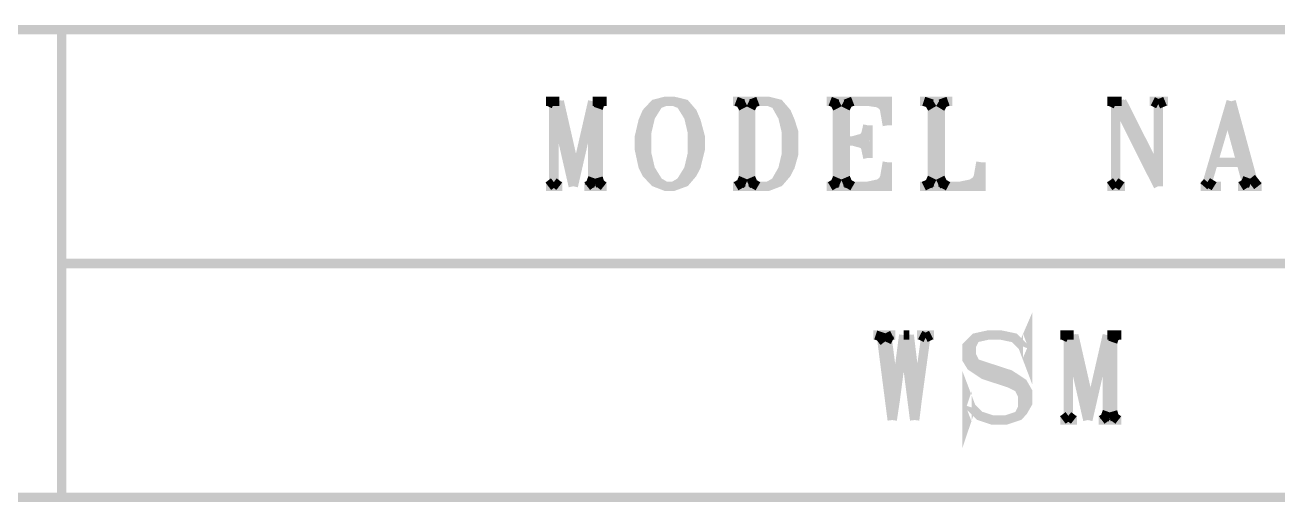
# Model space of a CAD drawing. Extents: x -2.6 to 72.5, y -0.1 to 95.
# Drawn here: x 22.11 to 35.5, y 89.95 to 95.05 of the extents above; entities that cross this region are included whole.
import ezdxf

# ---------------------------------------------------------------- set-up
doc = ezdxf.new("R2010")
doc.units = 0
doc.layers.add('03_ASSY2_GBR', color=1, linetype='CONTINUOUS')

msp = doc.modelspace()

# ---------------------------------------------------------------- linework, layer by layer
at = {"layer": '03_ASSY2_GBR', "const_width": 0.1}
for points in [[(22.5, 95), (-2.5, 95), (-2.5, 90), (22.5, 90)], [(22.5, 95), (72.5, 95)], [(22.5, 95), (22.5, 90)], [(27.675, 94.235), (27.818, 94.235)], [(27.701, 94.235), (27.76, 94.205)], [(27.76, 94.235), (27.76, 93.371)], [(27.76, 94.235), (27.968, 93.326)], [(27.792, 94.235), (27.968, 93.462)], [(27.818, 94.235), (27.994, 93.462)], [(28.176, 94.235), (27.968, 93.326)], [(28.176, 94.235), (28.176, 93.326)], [(28.176, 94.235), (28.325, 94.235)], [(28.234, 94.235), (28.234, 93.326)], [(28.26, 94.235), (28.234, 94.159)], [(28.293, 94.235), (28.234, 94.205)], [(28.955, 94.235), (28.838, 94.205), (28.753, 94.114), (28.714, 94.023), (28.675, 93.856), (28.675, 93.72), (28.714, 93.538), (28.753, 93.462), (28.838, 93.371), (28.955, 93.326), (29.039, 93.326), (29.163, 93.371), (29.241, 93.462), (29.28, 93.538), (29.325, 93.72), (29.325, 93.856), (29.28, 94.023), (29.241, 94.114), (29.163, 94.205), (29.039, 94.235), (28.955, 94.235)], [(28.955, 94.235), (28.877, 94.205), (28.792, 94.068), (28.753, 93.902), (28.753, 93.674), (28.792, 93.508), (28.877, 93.371), (28.955, 93.326)], [(29.039, 93.326), (29.117, 93.371), (29.202, 93.508), (29.241, 93.674), (29.241, 93.902), (29.202, 94.068), (29.117, 94.205), (29.039, 94.235)], [(29.675, 94.235), (30.052, 94.235), (30.169, 94.205), (30.247, 94.114), (30.286, 94.023), (30.325, 93.902), (30.325, 93.674), (30.286, 93.538), (30.247, 93.462), (30.169, 93.371), (30.052, 93.326), (29.675, 93.326)], [(29.708, 94.235), (29.786, 94.205)], [(29.747, 94.235), (29.786, 94.159)], [(29.786, 94.235), (29.786, 93.326)], [(29.864, 94.235), (29.864, 93.326)], [(29.903, 94.235), (29.864, 94.159)], [(29.942, 94.235), (29.864, 94.205)], [(30.052, 94.235), (30.13, 94.205), (30.208, 94.068), (30.247, 93.902), (30.247, 93.674), (30.208, 93.508), (30.13, 93.371), (30.052, 93.326)], [(30.675, 94.235), (31.325, 94.235), (31.325, 93.977)], [(30.714, 94.235), (30.792, 94.205)], [(30.753, 94.235), (30.792, 94.159)], [(30.792, 94.235), (30.792, 93.326)], [(30.877, 94.235), (30.877, 93.326)], [(30.916, 94.235), (30.877, 94.159)], [(30.955, 94.235), (30.877, 94.205)], [(31.117, 94.235), (31.325, 94.205)], [(31.202, 94.235), (31.325, 94.159)], [(31.241, 94.235), (31.325, 94.114)], [(31.28, 94.235), (31.325, 93.977)], [(31.675, 94.235), (32.02, 94.235)], [(31.714, 94.235), (31.805, 94.205)], [(31.76, 94.235), (31.805, 94.159)], [(31.805, 94.235), (31.805, 93.326)], [(31.89, 94.235), (31.89, 93.326)], [(31.935, 94.235), (31.89, 94.159)], [(31.974, 94.235), (31.89, 94.205)], [(33.675, 94.235), (33.831, 94.235)], [(33.701, 94.235), (33.766, 94.205)], [(33.766, 94.235), (33.766, 93.371)], [(33.766, 94.235), (34.221, 93.326)], [(33.805, 94.235), (34.189, 93.462)], [(33.831, 94.235), (34.221, 93.462)], [(34.13, 94.235), (34.325, 94.235)], [(34.163, 94.235), (34.221, 94.205)], [(34.293, 94.235), (34.221, 94.205)], [(35, 94.235), (34.747, 93.371)], [(35, 94.235), (35.247, 93.326)], [(28.202, 94.205), (28.202, 93.371)], [(28.792, 94.114), (28.753, 94.023), (28.714, 93.902), (28.714, 93.674), (28.753, 93.538), (28.792, 93.462)], [(29.202, 93.462), (29.241, 93.538), (29.28, 93.674), (29.28, 93.902), (29.241, 94.023), (29.202, 94.114)], [(29.825, 94.205), (29.825, 93.371)], [(30.208, 94.114), (30.247, 94.023), (30.286, 93.902), (30.286, 93.674), (30.247, 93.538), (30.208, 93.462)], [(30.831, 94.205), (30.831, 93.371)], [(31.844, 94.205), (31.844, 93.371)], [(34.221, 94.205), (34.221, 93.326)], [(34.961, 94.114), (35.176, 93.326)], [(35, 94.114), (35.215, 93.326)], [(31.117, 93.977), (31.078, 93.811), (31.117, 93.629)], [(31.117, 93.977), (31.117, 93.629)], [(31.117, 93.856), (30.955, 93.811), (31.117, 93.765)], [(31.117, 93.902), (31.039, 93.811), (31.117, 93.72)], [(30.877, 93.811), (31.117, 93.811)], [(30.675, 93.326), (31.325, 93.326), (31.325, 93.583)], [(31.28, 93.326), (31.325, 93.583)], [(31.675, 93.326), (32.325, 93.326), (32.325, 93.583)], [(32.28, 93.326), (32.325, 93.583)], [(34.818, 93.583), (35.143, 93.583)], [(31.241, 93.326), (31.325, 93.462)], [(32.234, 93.326), (32.325, 93.462)], [(27.675, 93.326), (27.851, 93.326)], [(27.76, 93.371), (27.701, 93.326)], [(27.76, 93.371), (27.818, 93.326)], [(28.085, 93.326), (28.325, 93.326)], [(28.176, 93.371), (28.117, 93.326)], [(28.176, 93.417), (28.143, 93.326)], [(28.234, 93.417), (28.26, 93.326)], [(28.234, 93.371), (28.293, 93.326)], [(29.786, 93.371), (29.708, 93.326)], [(29.786, 93.417), (29.747, 93.326)], [(29.864, 93.417), (29.903, 93.326)], [(29.864, 93.371), (29.942, 93.326)], [(30.792, 93.371), (30.714, 93.326)], [(30.792, 93.417), (30.753, 93.326)], [(30.877, 93.417), (30.916, 93.326)], [(30.877, 93.371), (30.955, 93.326)], [(31.117, 93.326), (31.325, 93.371)], [(31.202, 93.326), (31.325, 93.417)], [(31.805, 93.371), (31.714, 93.326)], [(31.805, 93.417), (31.76, 93.326)], [(31.89, 93.417), (31.935, 93.326)], [(31.89, 93.371), (31.974, 93.326)], [(32.104, 93.326), (32.325, 93.371)], [(32.188, 93.326), (32.325, 93.417)], [(33.675, 93.326), (33.864, 93.326)], [(33.766, 93.371), (33.701, 93.326)], [(33.766, 93.371), (33.831, 93.326)], [(34.675, 93.326), (34.89, 93.326)], [(34.747, 93.371), (34.708, 93.326)], [(34.747, 93.371), (34.818, 93.326)], [(35.072, 93.326), (35.325, 93.326)], [(35.176, 93.371), (35.104, 93.326)], [(35.176, 93.417), (35.143, 93.326)], [(35.215, 93.417), (35.286, 93.326)], [(22.5, 92.5), (72.5, 92.5)], [(32.773, 91.614), (32.825, 91.735), (32.825, 91.477), (32.773, 91.614), (32.682, 91.705), (32.539, 91.735), (32.403, 91.735), (32.266, 91.705), (32.175, 91.614), (32.175, 91.477), (32.221, 91.402), (32.357, 91.311), (32.636, 91.22), (32.728, 91.174), (32.773, 91.083), (32.773, 90.962), (32.728, 90.871)], [(31.175, 91.735), (31.409, 91.735)], [(31.201, 91.735), (31.292, 91.705)], [(31.234, 91.735), (31.292, 91.659)], [(31.26, 91.735), (31.377, 90.826)], [(31.292, 91.735), (31.377, 91.038), (31.377, 90.826)], [(31.318, 91.735), (31.409, 91.038)], [(31.351, 91.735), (31.318, 91.659)], [(31.377, 91.735), (31.318, 91.705)], [(31.5, 91.735), (31.409, 91.038), (31.377, 90.826)], [(31.5, 91.735), (31.617, 90.826)], [(31.5, 91.735), (31.559, 91.735)], [(31.526, 91.735), (31.617, 91.038), (31.617, 90.826)], [(31.559, 91.735), (31.643, 91.038)], [(31.734, 91.705), (31.643, 91.038), (31.617, 90.826)], [(31.643, 91.735), (31.825, 91.735)], [(31.676, 91.735), (31.734, 91.705)], [(31.793, 91.735), (31.734, 91.705)], [(32.266, 91.705), (32.221, 91.614), (32.221, 91.523), (32.266, 91.432), (32.357, 91.402), (32.636, 91.311), (32.773, 91.22), (32.825, 91.129), (32.825, 91.008), (32.773, 90.917), (32.728, 90.871), (32.591, 90.826), (32.448, 90.826), (32.312, 90.871), (32.221, 90.962), (32.175, 91.083), (32.175, 90.826), (32.221, 90.962)], [(33.175, 91.735), (33.318, 91.735)], [(33.201, 91.735), (33.26, 91.705)], [(33.26, 91.735), (33.26, 90.871)], [(33.26, 91.735), (33.468, 90.826)], [(33.292, 91.735), (33.468, 90.962)], [(33.318, 91.735), (33.494, 90.962)], [(33.676, 91.735), (33.468, 90.826)], [(33.676, 91.735), (33.676, 90.826)], [(33.676, 91.735), (33.825, 91.735)], [(33.702, 91.705), (33.702, 90.871)], [(33.734, 91.735), (33.734, 90.826)], [(33.76, 91.735), (33.734, 91.659)], [(33.793, 91.735), (33.734, 91.705)], [(32.221, 91.477), (32.266, 91.402), (32.357, 91.356), (32.636, 91.265), (32.728, 91.22), (32.773, 91.129)], [(33.676, 90.917), (33.643, 90.826)], [(33.734, 90.917), (33.76, 90.826)], [(33.175, 90.826), (33.351, 90.826)], [(33.26, 90.871), (33.201, 90.826)], [(33.26, 90.871), (33.318, 90.826)], [(33.585, 90.826), (33.825, 90.826)], [(33.676, 90.871), (33.617, 90.826)], [(33.734, 90.871), (33.793, 90.826)], [(72.5, 90), (22.5, 90)]]:
    msp.add_lwpolyline(points, dxfattribs=at)

doc.saveas('drawing.dxf')
